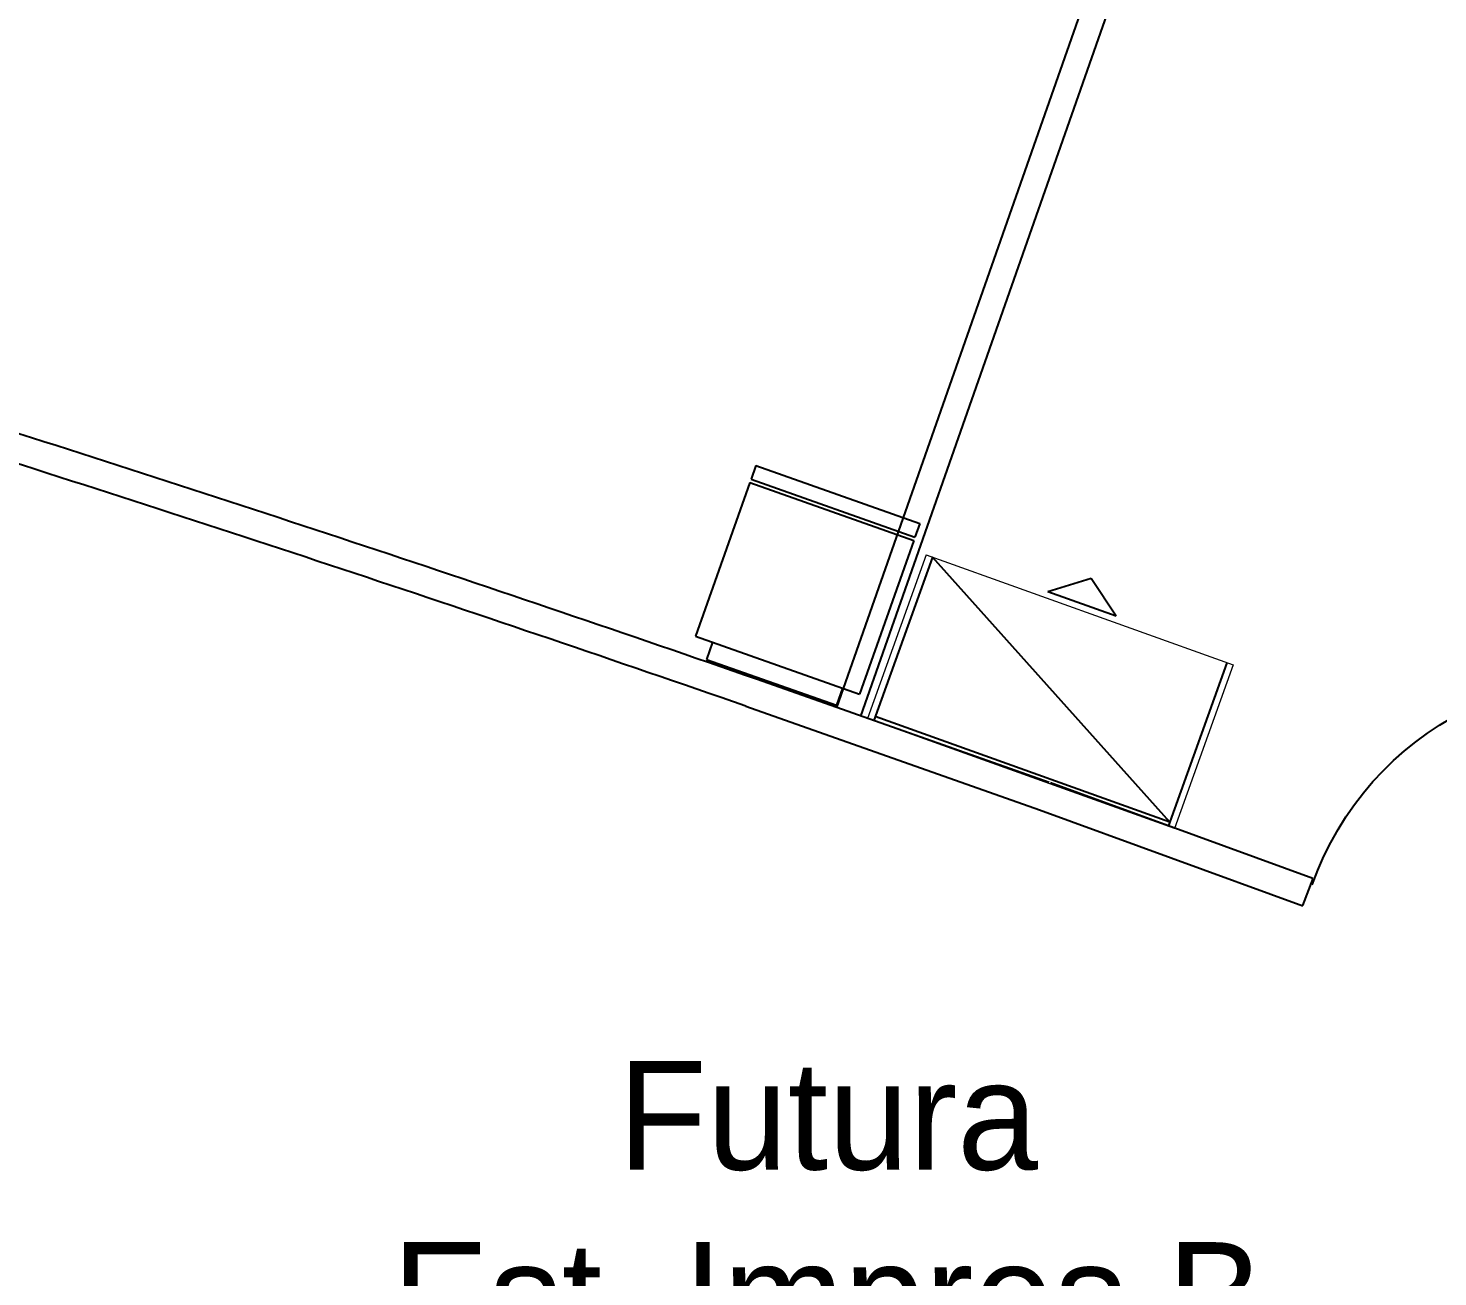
# Model space of a CAD drawing. Extents: x -15 to 8521, y -5327 to 1905.
# Drawn here: x 4030 to 4419.2, y 363 to 707.7 of the extents above; entities that cross this region are included whole.
import ezdxf

# ---------------------------------------------------------------- set-up
doc = ezdxf.new("R2010")
doc.units = 0
for name, color, linetype in [('AR-DIV', 2, 'Continuous'), ('AR-MOB', 2, 'Continuous'), ('AR-PAR-ALV', 5, 'Continuous'), ('AR-POR', 1, 'Continuous'), ('AR-TXT', 2, 'Continuous')]:
    doc.layers.add(name, color=color, linetype=linetype)
doc.styles.add('1-125', font='stylu.ttf', dxfattribs={"height": 0.2})

# ---------------------------------------------------------------- blocks, each defined once
blk = doc.blocks.new('porta')
at = {"color": 2}
blk.add_lwpolyline([(0, 0), (0, 0.9), (0.05, 0.9), (0.05, 0)], close=True, dxfattribs=at)
at = {"color": 1}
blk.add_arc((0.0001, 0.0014), 0.9, 359.3457, 86.819, dxfattribs=at)
blk = doc.blocks.new('ARM.BAIXO')
at = {"color": 2, "linetype": 'Continuous', "lineweight": 15}
for p, q in [((2140.9303, 1077.407), (2140.9303, 1077.887)), ((2140.9303, 1077.407), (2140.9303, 1077.887)), ((2140.9303, 1077.407), (2140.9303, 1077.887)), ((2140.9303, 1077.887), (2141.8303, 1077.887)), ((2141.8303, 1077.407), (2141.8303, 1077.887)), ((2141.8303, 1077.407), (2140.9303, 1077.407))]:
    blk.add_line(p, q, dxfattribs=at)
at = {"color": 2}
for p, q in [((2140.9483, 1077.407), (2140.9483, 1077.887)), ((2140.9483, 1077.875), (2141.8123, 1077.875)), ((2141.8123, 1077.407), (2141.8123, 1077.887))]:
    blk.add_line(p, q, dxfattribs=at)
at = {"color": 1}
for p, q in [((2140.9483, 1077.875), (2141.8123, 1077.407)), ((2141.4803, 1077.3885), (2141.2803, 1077.3886)), ((2141.3803, 1077.3135), (2141.2803, 1077.3886)), ((2141.4803, 1077.3885), (2141.3803, 1077.3135))]:
    blk.add_line(p, q, dxfattribs=at)
blk = doc.blocks.new('FRIGOBAR')
at = {"color": 1}
for p, q in [((2136.0168, 1078.2512), (2135.6368, 1078.2512)), ((2135.6368, 1078.2012), (2135.6368, 1078.2512)), ((2136.0168, 1078.2012), (2136.0168, 1078.2512))]:
    blk.add_line(p, q, dxfattribs=at)
at = {"color": 2}
for p, q in [((2136.0668, 1078.2012), (2135.5868, 1078.2012)), ((2135.5868, 1077.7512), (2135.5868, 1078.2012)), ((2136.0668, 1077.7512), (2136.0668, 1078.2012)), ((2136.0668, 1077.7512), (2135.5868, 1077.7512)), ((2136.0668, 1077.7412), (2135.5868, 1077.7412)), ((2135.5868, 1077.7012), (2135.5868, 1077.7412)), ((2136.0668, 1077.7012), (2136.0668, 1077.7412)), ((2136.0668, 1077.7012), (2135.5868, 1077.7012))]:
    blk.add_line(p, q, dxfattribs=at)

msp = doc.modelspace()

# ---------------------------------------------------------------- linework, layer by layer
at = {"layer": 'AR-DIV'}
msp.add_line((4384.727, 472.946), (4381.864, 465.476), dxfattribs=at)
for points in [[(4253.302, 520.139), (4474.644, 1151.032)], [(4259.903, 517.809), (4481.25, 1148.715)], [(4311.943, 499.441), (4231.405, 527.868)], [(4228.109, 520.552), (4309.207, 491.928)], [(4384.727, 472.946), (4312.257, 499.338)], [(4309.21, 491.934), (4381.955, 465.442)]]:
    msp.add_lwpolyline(points, dxfattribs=at)
for centre, radius, start, end in [((1521.492, -7274.242), 8259.332, 70.8463099, 72.4367932), ((1510.03, -7309.6), 8288.5, 70.8565894, 72.4350143)]:
    msp.add_arc(centre, radius, start, end, dxfattribs=at)
at = {"layer": 'AR-PAR-ALV'}
for radius, start in [(9215, 47.9559554), (9200, 48.049596)]:
    msp.add_arc((1510.03, -7309.6), radius, start, 90, dxfattribs=at)

# ---------------------------------------------------------------- block references
at = {"layer": 'AR-MOB'}
for name, p, xscale, yscale, zscale, rotation in [('FRIGOBAR', (241528.936, 31113.364), 99.99999999999999, 99.99999999999999, 99.99999999999999, 160.5582237247006), ('ARM.BAIXO', (242270.013, 29583.368), 100, 100, 100, 160.2485807260192)]:
    msp.add_blockref(name, p, dxfattribs=dict(at, xscale=xscale, yscale=yscale, zscale=zscale, rotation=rotation))
at = {"layer": 'AR-POR', "xscale": -95.25987522839462, "yscale": 95.25987522839614, "zscale": 95.25987522839331, "rotation": 339.9900718553214}
msp.add_blockref('porta', (4465.402, 442.669), dxfattribs=at)

# ---------------------------------------------------------------- texts
at = {"layer": 'AR-TXT', "color": 2, "insert": (4250.864, 378.018), "char_height": 15, "attachment_point": 5, "style": '1-125'}
msp.add_mtext('{\\H2x;Futura\\PEst. Impres.B}', dxfattribs=at)

doc.saveas('drawing.dxf')
